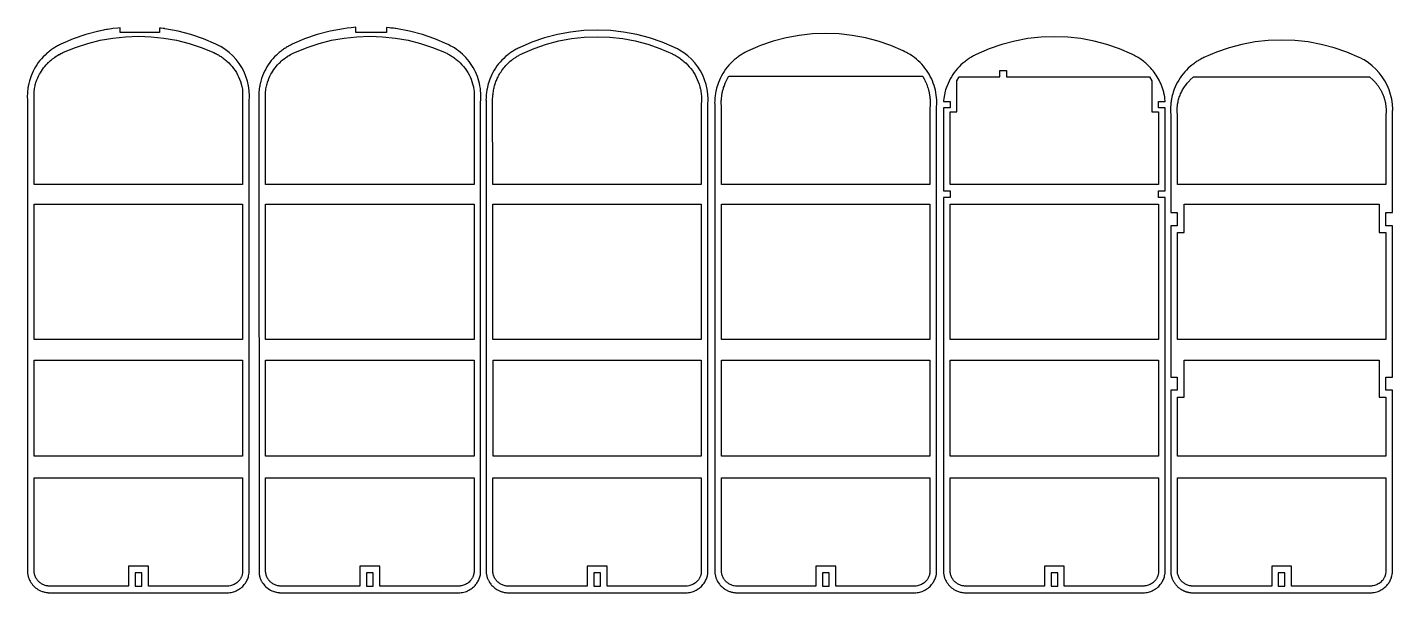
# Model space of a CAD drawing. Extents: x -538 to 492, y -361 to 472.
# Drawn here: x -125 to 492, y -361 to -106 of the extents above; entities that cross this region are included whole.
import ezdxf

# ---------------------------------------------------------------- set-up
doc = ezdxf.new("R2010")
doc.units = 0
doc.layers.get('0').update_dxf_attribs({"linetype": 'CONTINUOUS'})
doc.layers.add('SECTIONCUTEDGES', color=18, linetype='CONTINUOUS')

msp = doc.modelspace()

# ---------------------------------------------------------------- linework, layer by layer
msp.add_lwpolyline([(27.87, -358.23), (30.87, -358.23), (30.87, -352.24), (27.87, -352.24)], close=True)
at = {"layer": 'SECTIONCUTEDGES'}
for points in [[(-122.17, -358.57), (-121.68, -359), (-121.17, -359.39), (-120.63, -359.74), (-120.07, -360.06), (-119.49, -360.35), (-118.77, -360.64), (-118.45, -360.75), (-117.96, -360.9), (-117.63, -360.99), (-117.4, -361.04), (-116.95, -361.12), (-116.5, -361.19), (-116.21, -361.21), (-115.98, -361.23), (-34.48, -361.23), (-33.94, -361.18), (-33.35, -361.1), (-32.76, -360.97), (-32.18, -360.81), (-31.61, -360.62), (-31.05, -360.39), (-30.51, -360.13), (-29.98, -359.84), (-29.48, -359.52), (-28.99, -359.16), (-28.53, -358.78), (-28.09, -358.37), (-27.67, -357.93), (-27.38, -357.59), (-27.1, -357.24), (-26.84, -356.88), (-26.6, -356.5), (-26.37, -356.12), (-26.16, -355.72), (-25.97, -355.32), (-25.8, -354.9), (-25.64, -354.48), (-25.51, -354.06), (-25.39, -353.63), (-25.24, -352.95), (-25.17, -352.47), (-25.14, -352.19), (-25.14, -139.2), (-25.11, -138.45), (-25.04, -137.49), (-25.03, -136.96), (-25.03, -136.64), (-25.15, -134.41), (-25.45, -132.2), (-25.95, -130.03), (-26.63, -127.91), (-27.49, -125.85), (-28.53, -123.88), (-29.73, -122), (-31.09, -120.23), (-32.59, -118.59), (-34.23, -117.08), (-35.99, -115.72), (-38.04, -114.41), (-38.38, -114.22), (-39.39, -113.7), (-40.23, -113.29), (-45.78, -110.91), (-51.48, -108.95), (-57.3, -107.41), (-63.3, -106.3), (-63.44, -106.27), (-64.03, -106.2), (-65.07, -106.1), (-65.76, -106.03), (-65.76, -107.97), (-83.48, -107.97), (-83.48, -105.89), (-84.45, -106), (-86.72, -106.29), (-87.36, -106.37), (-88.25, -106.5), (-89.15, -106.64), (-89.59, -106.71), (-90.48, -106.87), (-90.92, -106.95), (-91.81, -107.12), (-92.92, -107.36), (-93.16, -107.41), (-98.98, -108.95), (-104.68, -110.91), (-110.21, -113.28), (-110.52, -113.43), (-110.95, -113.65), (-111.35, -113.85), (-111.77, -114.08), (-112.18, -114.31), (-112.6, -114.55), (-113, -114.8), (-113.41, -115.06), (-113.8, -115.32), (-114.2, -115.59), (-114.59, -115.86), (-114.97, -116.14), (-115.35, -116.43), (-115.73, -116.72), (-116.44, -117.31), (-116.55, -117.41), (-117.43, -118.21), (-118.24, -119.01), (-119.02, -119.86), (-119.76, -120.73), (-120.46, -121.64), (-121.12, -122.58), (-121.73, -123.55), (-122.3, -124.55), (-122.83, -125.57), (-123.3, -126.61), (-123.74, -127.67), (-124.21, -129.01), (-124.45, -129.8), (-124.64, -130.52), (-124.77, -131.07), (-124.93, -131.8), (-125.01, -132.25), (-125.06, -132.51), (-125.15, -133.05), (-125.18, -133.31), (-125.25, -133.85), (-125.31, -134.39), (-125.36, -134.92), (-125.38, -135.19), (-125.41, -135.89), (-125.43, -136.44), (-125.43, -137.16), (-125.42, -137.47), (-125.38, -137.98), (-125.35, -138.39), (-125.32, -139.1), (-125.32, -139.31), (-125.31, -352.33), (-125.28, -352.55), (-125.24, -352.86), (-125.2, -353.11), (-125.15, -353.36), (-125.1, -353.61), (-125.03, -353.86), (-124.97, -354.1), (-124.89, -354.35), (-124.81, -354.59), (-124.72, -354.83), (-124.63, -355.06), (-124.53, -355.3), (-124.42, -355.53), (-124.2, -355.96), (-124.15, -356.05), (-123.82, -356.61), (-123.45, -357.14), (-123.06, -357.64), (-122.63, -358.12)], [(-122.32, -176.68), (-122.31, -134.52), (-122.23, -133.86), (-122.14, -133.27), (-122.03, -132.69), (-121.91, -132.1), (-121.82, -131.72), (-121.67, -131.17), (-121.51, -130.62), (-121.1, -129.43), (-120.71, -128.48), (-120.35, -127.7), (-119.96, -126.93), (-119.53, -126.18), (-119.08, -125.44), (-118.59, -124.73), (-118.08, -124.03), (-117.53, -123.35), (-116.96, -122.69), (-116.36, -122.06), (-115.93, -121.63), (-115.8, -121.51), (-115.23, -120.98), (-114.88, -120.67), (-114.53, -120.38), (-114.01, -119.97), (-113.48, -119.57), (-112.94, -119.18), (-112.34, -118.78), (-112.1, -118.62), (-111.74, -118.4), (-111.13, -118.04), (-110.88, -117.9), (-110.26, -117.57), (-109.88, -117.37), (-109.39, -117.13), (-109.01, -116.96), (-103.6, -114.75), (-98.11, -112.96), (-92.5, -111.55), (-86.8, -110.54), (-81.03, -109.93), (-75.23, -109.73), (-69.43, -109.93), (-63.66, -110.54), (-57.96, -111.55), (-52.35, -112.96), (-46.86, -114.75), (-41.06, -117.13), (-40.38, -117.47), (-39.9, -117.72), (-39.49, -117.95), (-39.08, -118.19), (-38.67, -118.43), (-38.27, -118.68), (-37.88, -118.94), (-37.49, -119.2), (-37.11, -119.47), (-36.74, -119.75), (-36.37, -120.03), (-36, -120.32), (-35.6, -120.66), (-35.19, -121.01), (-34.36, -121.79), (-33.58, -122.6), (-32.85, -123.44), (-32.17, -124.31), (-31.53, -125.22), (-30.94, -126.15), (-30.4, -127.12), (-29.92, -128.1), (-29.49, -129.11), (-29.11, -130.14), (-28.78, -131.19), (-28.45, -132.53), (-28.37, -132.95), (-28.24, -133.77), (-28.13, -134.58), (-28.14, -176.69)], [(-17.08, -359), (-16.56, -359.39), (-16.03, -359.74), (-15.47, -360.06), (-14.89, -360.35), (-14.26, -360.61), (-14.09, -360.67), (-13.82, -360.76), (-13.41, -360.89), (-13.02, -360.99), (-12.8, -361.04), (-12.35, -361.12), (-11.89, -361.19), (-11.61, -361.21), (-11.38, -361.23), (70.12, -361.23), (70.66, -361.18), (71.25, -361.1), (71.84, -360.97), (72.42, -360.81), (72.99, -360.62), (73.55, -360.39), (74.09, -360.13), (74.62, -359.84), (75.12, -359.52), (75.61, -359.16), (76.08, -358.78), (76.52, -358.37), (76.93, -357.93), (77.22, -357.59), (77.5, -357.24), (77.76, -356.88), (78, -356.5), (78.23, -356.12), (78.44, -355.72), (78.63, -355.32), (78.8, -354.9), (78.96, -354.48), (79.1, -354.06), (79.21, -353.63), (79.32, -353.13), (79.39, -352.77), (79.45, -352.38), (79.46, -352.19), (79.46, -139.31), (79.48, -138.64), (79.5, -138.31), (79.56, -137.53), (79.56, -137.42), (79.58, -136.86), (79.57, -136.64), (79.54, -135.52), (79.46, -134.41), (79.33, -133.3), (79.15, -132.2), (78.92, -131.11), (78.65, -130.03), (78.33, -128.96), (77.97, -127.91), (77.56, -126.87), (77.11, -125.85), (76.61, -124.85), (76.07, -123.88), (75.49, -122.93), (74.87, -122), (74.21, -121.1), (73.52, -120.23), (72.78, -119.39), (72.01, -118.59), (71.21, -117.82), (70.37, -117.08), (69.5, -116.38), (68.61, -115.72), (67.59, -115.03), (67.27, -114.84), (66.79, -114.55), (66.05, -114.13), (64.84, -113.51), (64.36, -113.28), (58.82, -110.91), (53.13, -108.95), (47.3, -107.41), (41.16, -106.27), (40.83, -106.23), (40.07, -106.14), (38.93, -106.02), (38.32, -105.96), (36.89, -105.81), (36.89, -107.97), (23.07, -107.97), (23.07, -105.68), (21.01, -105.89), (19.15, -106.08), (17.41, -106.3), (11.44, -107.41), (5.62, -108.95), (-0.08, -110.91), (-5.76, -113.35), (-6.12, -113.53), (-6.75, -113.85), (-7.17, -114.08), (-7.58, -114.31), (-7.99, -114.55), (-8.4, -114.8), (-8.8, -115.06), (-9.2, -115.32), (-9.6, -115.59), (-9.99, -115.86), (-10.37, -116.14), (-10.75, -116.43), (-11.12, -116.72), (-11.62, -117.13), (-11.98, -117.44), (-12.83, -118.21), (-13.64, -119.01), (-14.42, -119.86), (-15.16, -120.73), (-15.86, -121.64), (-16.51, -122.58), (-17.13, -123.55), (-17.7, -124.55), (-18.22, -125.57), (-18.7, -126.61), (-19.13, -127.67), (-19.52, -128.75), (-19.74, -129.45), (-19.9, -129.98), (-20.08, -130.71), (-20.17, -131.07), (-20.33, -131.8), (-20.41, -132.25), (-20.5, -132.78), (-20.58, -133.31), (-20.65, -133.85), (-20.71, -134.39), (-20.73, -134.66), (-20.78, -135.19), (-20.81, -135.89), (-20.82, -136.16), (-20.83, -136.96), (-20.82, -137.27), (-20.79, -137.88), (-20.73, -138.69), (-20.72, -139), (-20.72, -139.31), (-20.71, -352.26), (-20.69, -352.43), (-20.66, -352.71), (-20.6, -353.11), (-20.55, -353.36), (-20.49, -353.61), (-20.43, -353.86), (-20.36, -354.1), (-20.29, -354.35), (-20.21, -354.59), (-20.12, -354.83), (-20.03, -355.06), (-19.93, -355.3), (-19.82, -355.53), (-19.69, -355.8), (-19.55, -356.05), (-19.22, -356.61), (-18.85, -357.14), (-18.45, -357.64), (-18.02, -358.12), (-17.56, -358.57)], [(-17.72, -176.68), (-17.72, -134.56), (-17.68, -134.26), (-17.6, -133.66), (-17.57, -133.46), (-17.47, -132.88), (-17.35, -132.3), (-17.21, -131.72), (-17.07, -131.17), (-16.91, -130.62), (-16.86, -130.48), (-16.49, -129.43), (-16.44, -129.27), (-16.11, -128.48), (-15.75, -127.7), (-15.36, -126.93), (-14.93, -126.18), (-14.48, -125.44), (-13.99, -124.73), (-13.48, -124.03), (-12.93, -123.35), (-12.36, -122.69), (-11.66, -121.96), (-11.2, -121.51), (-10.71, -121.05), (-10.19, -120.6), (-9.76, -120.24), (-9.23, -119.83), (-8.7, -119.44), (-8.34, -119.18), (-7.73, -118.78), (-7.5, -118.62), (-7.14, -118.4), (-6.53, -118.04), (-6.16, -117.83), (-5.53, -117.5), (-5.02, -117.25), (-4.53, -117.01), (1, -114.75), (6.49, -112.96), (12.1, -111.55), (17.81, -110.54), (23.57, -109.93), (29.37, -109.73), (35.17, -109.93), (40.94, -110.54), (46.64, -111.55), (52.25, -112.96), (57.74, -114.75), (63.15, -116.96), (63.38, -117.06), (63.79, -117.26), (64.16, -117.44), (64.49, -117.61), (64.91, -117.84), (65.32, -118.07), (65.73, -118.31), (66.13, -118.55), (66.53, -118.81), (66.92, -119.07), (67.3, -119.33), (67.68, -119.61), (68.05, -119.89), (68.42, -120.18), (68.78, -120.47), (69.05, -120.7), (69.43, -121.03), (70.24, -121.79), (71.02, -122.6), (71.75, -123.44), (72.43, -124.31), (73.07, -125.22), (73.66, -126.15), (74.2, -127.12), (74.68, -128.1), (75.12, -129.11), (75.49, -130.14), (75.82, -131.19), (76.15, -132.53), (76.26, -133.09), (76.35, -133.66), (76.38, -133.89), (76.47, -134.56), (76.47, -176.69)], [(85.91, -359.21), (86.27, -359.48), (86.65, -359.72), (87.03, -359.95), (87.35, -360.13), (87.68, -360.29), (88.01, -360.44), (88.34, -360.57), (88.68, -360.7), (89.03, -360.81), (89.37, -360.91), (89.72, -361), (90.07, -361.07), (90.42, -361.13), (90.77, -361.18), (91.31, -361.23), (172.82, -361.23), (173.36, -361.18), (173.95, -361.1), (174.54, -360.97), (175.12, -360.81), (175.69, -360.62), (176.25, -360.39), (176.79, -360.13), (177.32, -359.84), (177.83, -359.52), (178.31, -359.16), (178.78, -358.78), (179.22, -358.37), (179.63, -357.93), (179.92, -357.59), (180.2, -357.24), (180.46, -356.88), (180.7, -356.5), (180.93, -356.12), (181.14, -355.72), (181.33, -355.32), (181.5, -354.9), (181.66, -354.48), (181.8, -354.06), (181.91, -353.63), (182.03, -353.13), (182.08, -352.83), (182.15, -352.4), (182.16, -352.19), (182.16, -140.7), (182.19, -139.95), (182.26, -138.99), (182.27, -138.46), (182.27, -138.13), (182.16, -135.91), (181.85, -133.7), (181.35, -131.53), (180.67, -129.41), (179.81, -127.35), (178.77, -125.38), (177.57, -123.5), (176.22, -121.73), (174.71, -120.09), (173.07, -118.58), (171.31, -117.22), (169.39, -115.99), (168.92, -115.72), (168.35, -115.42), (167.32, -114.91), (167.06, -114.78), (161.52, -112.41), (155.83, -110.45), (150, -108.91), (144.08, -107.81), (138.09, -107.14), (132.07, -106.92), (126.05, -107.14), (120.07, -107.81), (114.15, -108.91), (108.32, -110.45), (102.62, -112.41), (96.82, -114.91), (96.41, -115.12), (95.95, -115.35), (95.53, -115.58), (95.12, -115.81), (94.71, -116.05), (94.3, -116.3), (93.9, -116.56), (93.5, -116.82), (93.1, -117.08), (92.71, -117.36), (92.33, -117.64), (91.95, -117.93), (91.58, -118.22), (90.9, -118.78), (90.75, -118.91), (89.87, -119.71), (89.06, -120.51), (88.28, -121.36), (87.54, -122.23), (86.84, -123.14), (86.19, -124.08), (85.57, -125.05), (85, -126.05), (84.48, -127.06), (84, -128.11), (83.57, -129.17), (83.09, -130.51), (82.86, -131.3), (82.66, -132.02), (82.49, -132.75), (82.34, -133.48), (82.24, -134.01), (82.2, -134.28), (82.12, -134.81), (82.05, -135.35), (81.99, -135.89), (81.97, -136.15), (81.92, -136.69), (81.91, -136.97), (81.88, -137.66), (81.87, -138.46), (81.88, -138.66), (81.9, -139.28), (81.96, -139.99), (81.98, -140.7), (81.99, -352.26), (82.02, -352.57), (82.07, -352.89), (82.12, -353.21), (82.19, -353.52), (82.26, -353.84), (82.35, -354.15), (82.45, -354.45), (82.55, -354.76), (82.67, -355.05), (82.8, -355.35), (82.94, -355.64), (83.08, -355.93), (83.24, -356.21), (83.47, -356.59), (83.73, -356.96), (83.99, -357.32), (84.28, -357.67), (84.58, -358.01), (84.89, -358.33), (85.22, -358.64), (85.56, -358.93)], [(84.98, -176.68), (84.86, -138.25), (84.87, -137.84), (84.91, -137.29), (84.99, -136.29), (85.04, -135.88), (85.11, -135.3), (85.2, -134.72), (85.3, -134.14), (85.42, -133.56), (85.55, -132.98), (85.62, -132.7), (85.75, -132.19), (85.89, -131.69), (86.04, -131.2), (86.21, -130.71), (86.39, -130.22), (86.57, -129.73), (86.77, -129.25), (86.98, -128.78), (87.21, -128.31), (87.44, -127.84), (87.68, -127.38), (87.93, -126.93), (88.29, -126.33), (88.67, -125.74), (89.07, -125.16), (89.48, -124.59), (89.92, -124.04), (90.37, -123.5), (90.83, -122.97), (91.32, -122.46), (91.81, -121.97), (92.33, -121.49), (92.86, -121.03), (93.4, -120.58), (93.71, -120.34), (94.03, -120.1), (94.35, -119.87), (94.67, -119.64), (95, -119.41), (95.33, -119.19), (95.66, -118.98), (96, -118.77), (96.34, -118.57), (96.68, -118.37), (97.03, -118.18), (97.76, -117.79), (98.3, -117.53), (103.71, -115.21), (109.19, -113.32), (114.8, -111.84), (120.51, -110.78), (126.27, -110.14), (132.07, -109.92), (137.87, -110.14), (143.64, -110.78), (149.34, -111.84), (154.96, -113.32), (160.44, -115.21), (166.17, -117.68), (166.65, -117.93), (166.99, -118.1), (167.4, -118.34), (167.82, -118.57), (168.22, -118.82), (168.63, -119.08), (169.02, -119.34), (169.42, -119.61), (169.8, -119.89), (170.19, -120.17), (170.56, -120.46), (170.93, -120.76), (171.3, -121.07), (172.02, -121.71), (172.13, -121.81), (172.94, -122.62), (173.72, -123.47), (174.45, -124.35), (175.13, -125.27), (175.77, -126.22), (176.36, -127.21), (176.9, -128.22), (177.38, -129.26), (177.82, -130.32), (178.19, -131.41), (178.52, -132.51), (178.78, -133.62), (178.91, -134.24), (179.02, -134.89), (179.09, -135.38), (179.16, -136.04), (179.22, -136.68), (179.26, -137.37), (179.28, -137.79), (179.28, -138.43), (179.27, -139), (179.18, -140.47), (179.17, -140.81), (179.17, -176.68)], [(189.98, -359.72), (190.37, -359.95), (190.69, -360.13), (190.85, -360.21), (191.18, -360.36), (191.51, -360.51), (191.85, -360.64), (192.19, -360.76), (192.53, -360.86), (192.88, -360.96), (193.23, -361.04), (193.58, -361.1), (193.93, -361.16), (194.29, -361.2), (194.66, -361.23), (276.16, -361.23), (276.69, -361.18), (277.29, -361.1), (277.88, -360.97), (278.46, -360.81), (279.03, -360.62), (279.58, -360.39), (280.13, -360.13), (280.65, -359.84), (281.16, -359.52), (281.65, -359.16), (282.11, -358.78), (282.55, -358.37), (282.97, -357.93), (283.26, -357.59), (283.53, -357.24), (283.79, -356.88), (284.04, -356.5), (284.26, -356.12), (284.47, -355.72), (284.66, -355.32), (284.84, -354.9), (284.99, -354.48), (285.13, -354.06), (285.25, -353.63), (285.4, -352.89), (285.44, -352.65), (285.5, -352.19), (285.5, -142.19), (285.52, -141.53), (285.59, -140.53), (285.61, -139.97), (285.61, -139.63), (285.57, -138.52), (285.49, -137.41), (285.36, -136.3), (285.18, -135.2), (284.96, -134.11), (284.69, -133.03), (284.37, -131.96), (284.01, -130.91), (283.6, -129.87), (283.14, -128.85), (282.65, -127.85), (282.11, -126.88), (281.53, -125.93), (280.91, -125), (280.25, -124.1), (279.55, -123.23), (278.82, -122.39), (278.05, -121.59), (277.24, -120.82), (276.41, -120.08), (275.54, -119.38), (274.64, -118.72), (273.58, -118.01), (272.43, -117.31), (271.95, -117.05), (271.23, -116.69), (270.39, -116.28), (264.86, -113.91), (259.16, -111.95), (253.34, -110.41), (247.41, -109.31), (241.43, -108.64), (235.41, -108.42), (229.39, -108.64), (223.4, -109.31), (217.48, -110.41), (211.65, -111.95), (205.96, -113.91), (200.08, -116.44), (199.4, -116.79), (198.87, -117.08), (198.45, -117.31), (198.04, -117.55), (197.63, -117.8), (197.23, -118.05), (196.83, -118.32), (196.44, -118.58), (196.05, -118.86), (195.66, -119.14), (195.28, -119.43), (194.91, -119.72), (194.44, -120.1), (194.09, -120.41), (193.21, -121.2), (192.39, -122.01), (191.62, -122.86), (190.88, -123.73), (190.18, -124.64), (189.52, -125.58), (188.91, -126.55), (188.34, -127.54), (187.81, -128.56), (187.33, -129.61), (186.9, -130.67), (186.46, -131.92), (186.19, -132.8), (186.09, -133.16), (185.91, -133.89), (185.75, -134.62), (185.62, -135.25), (185.53, -135.78), (185.45, -136.31), (185.38, -136.85), (185.32, -137.38), (185.28, -137.92), (185.23, -138.61), (185.22, -139.02), (185.21, -139.72), (185.22, -140.37), (185.25, -140.98), (185.3, -141.69), (185.32, -142.31), (185.32, -352.19), (185.34, -352.39), (185.36, -352.57), (185.4, -352.89), (185.46, -353.21), (185.52, -353.52), (185.6, -353.84), (185.68, -354.15), (185.78, -354.45), (185.89, -354.76), (186, -355.05), (186.13, -355.35), (186.27, -355.64), (186.42, -355.93), (186.57, -356.21), (186.81, -356.59), (187.06, -356.96), (187.33, -357.32), (187.61, -357.67), (187.91, -358.01), (188.22, -358.33), (188.55, -358.64), (188.89, -358.93), (189.24, -359.21), (189.61, -359.48)], [(293.9, -360.06), (294.48, -360.35), (295.42, -360.72), (295.74, -360.82), (296.18, -360.95), (296.57, -361.04), (296.91, -361.1), (297.36, -361.17), (297.48, -361.19), (297.93, -361.23), (297.99, -361.23), (379.49, -361.23), (380.03, -361.18), (380.62, -361.1), (381.21, -360.97), (381.79, -360.81), (382.36, -360.62), (382.92, -360.39), (383.46, -360.13), (383.99, -359.84), (384.49, -359.52), (384.98, -359.16), (385.44, -358.78), (385.88, -358.37), (386.3, -357.93), (386.59, -357.59), (386.87, -357.24), (387.13, -356.88), (387.37, -356.5), (387.6, -356.12), (387.81, -355.72), (388, -355.32), (388.17, -354.9), (388.33, -354.48), (388.47, -354.06), (388.58, -353.63), (388.74, -352.89), (388.79, -352.59), (388.83, -352.26), (388.83, -352.19), (388.83, -182.65), (385.83, -182.65), (385.83, -179.65), (388.83, -179.65), (388.84, -142.15), (385.83, -142.15), (385.83, -139.15), (388.84, -139.15), (388.8, -138.87), (388.72, -138.02), (388.67, -137.59), (388.6, -137.1), (388.51, -136.58), (388.48, -136.41), (388.37, -135.9), (388.26, -135.39), (388.14, -134.94), (388.02, -134.51), (387.9, -134.07), (387.76, -133.63), (387.62, -133.2), (387.47, -132.77), (387.32, -132.34), (387.16, -131.92), (386.99, -131.5), (386.81, -131.08), (386.62, -130.66), (386.43, -130.25), (386.07, -129.51), (385.67, -128.78), (385.26, -128.06), (384.82, -127.36), (384.36, -126.67), (383.88, -126), (383.37, -125.34), (382.85, -124.7), (382.3, -124.08), (381.74, -123.48), (381.15, -122.89), (380.55, -122.33), (380.08, -121.91), (379.6, -121.51), (379.11, -121.11), (378.61, -120.73), (378.11, -120.36), (377.59, -120), (377.07, -119.65), (376.54, -119.31), (376, -118.99), (375.73, -118.83), (375.18, -118.52), (374.62, -118.22), (373.73, -117.78), (368.19, -115.41), (362.5, -113.45), (356.67, -111.91), (350.75, -110.81), (344.76, -110.14), (338.74, -109.92), (332.72, -110.14), (326.74, -110.81), (320.81, -111.91), (314.99, -113.45), (309.29, -115.41), (303.46, -117.92), (303.02, -118.14), (302.62, -118.35), (302.2, -118.58), (301.79, -118.81), (301.38, -119.05), (300.97, -119.3), (300.57, -119.55), (300.17, -119.81), (299.77, -120.08), (299.38, -120.36), (299, -120.64), (298.62, -120.93), (298.24, -121.22), (297.85, -121.54), (297.39, -121.93), (296.54, -122.7), (295.73, -123.51), (294.95, -124.36), (294.21, -125.23), (293.51, -126.14), (292.86, -127.08), (292.24, -128.05), (291.67, -129.04), (291.15, -130.06), (290.67, -131.1), (290.23, -132.17), (289.85, -133.25), (289.61, -134), (289.44, -134.6), (289.26, -135.29), (289.22, -135.47), (289.06, -136.17), (288.93, -136.9), (288.89, -137.13), (288.78, -137.93), (288.69, -138.79), (288.65, -139.15), (291.65, -139.15), (291.65, -142.15), (288.65, -142.15), (288.65, -179.65), (291.65, -179.65), (291.65, -182.65), (288.65, -182.65), (288.66, -352.26), (288.69, -352.55), (288.73, -352.86), (288.77, -353.11), (288.82, -353.36), (288.87, -353.61), (288.94, -353.86), (289, -354.1), (289.08, -354.35), (289.16, -354.59), (289.25, -354.83), (289.34, -355.06), (289.44, -355.3), (289.55, -355.53), (289.81, -356.04), (290.15, -356.61), (290.52, -357.14), (290.92, -357.64), (291.35, -358.12), (291.8, -358.57), (292.29, -359), (292.81, -359.39), (293.34, -359.74)], [(396.07, -359.75), (396.24, -359.86), (396.42, -359.96), (396.6, -360.06), (396.79, -360.16), (396.97, -360.25), (397.16, -360.34), (397.35, -360.42), (397.54, -360.5), (397.73, -360.58), (397.92, -360.65), (398.12, -360.72), (398.31, -360.79), (398.5, -360.84), (398.7, -360.9), (398.9, -360.95), (399.09, -361), (399.29, -361.04), (399.49, -361.08), (399.69, -361.12), (399.89, -361.15), (400.09, -361.18), (400.3, -361.2), (400.64, -361.23), (482.19, -361.23), (482.73, -361.18), (483.32, -361.1), (483.91, -360.97), (484.49, -360.81), (485.06, -360.62), (485.62, -360.39), (486.16, -360.13), (486.69, -359.84), (487.19, -359.52), (487.68, -359.16), (488.14, -358.78), (488.59, -358.37), (489, -357.93), (489.29, -357.59), (489.57, -357.24), (489.83, -356.88), (490.07, -356.5), (490.3, -356.12), (490.51, -355.72), (490.7, -355.32), (490.87, -354.9), (491.03, -354.48), (491.17, -354.06), (491.28, -353.63), (491.41, -353.07), (491.48, -352.65), (491.53, -352.28), (491.53, -352.19), (491.53, -269.75), (488.57, -269.75), (488.57, -263.76), (491.53, -263.76), (491.53, -195.4), (488.57, -195.4), (488.57, -189.4), (491.53, -189.4), (491.53, -145.2), (491.54, -144.98), (491.58, -144.24), (491.63, -143.49), (491.64, -142.96), (491.64, -142.63), (491.53, -140.41), (491.22, -138.2), (490.72, -136.03), (490.04, -133.9), (489.18, -131.85), (488.14, -129.88), (486.94, -128), (485.59, -126.23), (484.08, -124.59), (482.44, -123.08), (480.68, -121.71), (478.68, -120.43), (478.29, -120.22), (477.28, -119.69), (476.43, -119.28), (470.89, -116.91), (465.2, -114.95), (459.37, -113.41), (453.45, -112.31), (447.46, -111.64), (441.44, -111.42), (435.42, -111.64), (429.44, -112.31), (423.51, -113.41), (417.69, -114.95), (411.99, -116.91), (406.23, -119.39), (405.83, -119.58), (405.38, -119.82), (404.9, -120.08), (404.49, -120.31), (404.08, -120.55), (403.67, -120.8), (403.27, -121.05), (402.87, -121.31), (402.47, -121.58), (402.08, -121.86), (401.7, -122.14), (401.32, -122.43), (400.94, -122.72), (400.28, -123.27), (400.17, -123.36), (399.24, -124.2), (398.43, -125.01), (397.65, -125.85), (396.91, -126.73), (396.21, -127.64), (395.56, -128.58), (394.94, -129.55), (394.37, -130.54), (393.85, -131.56), (393.37, -132.6), (392.93, -133.67), (392.46, -135.01), (392.22, -135.8), (392.03, -136.52), (391.86, -137.25), (391.71, -137.98), (391.66, -138.25), (391.57, -138.78), (391.49, -139.31), (391.42, -139.85), (391.36, -140.38), (391.31, -140.92), (391.27, -141.61), (391.26, -141.88), (391.24, -142.58), (391.24, -142.96), (391.26, -143.47), (391.27, -143.77), (391.3, -144.18), (391.34, -144.9), (391.35, -145.3), (391.35, -189.4), (394.31, -189.4), (394.31, -195.4), (391.35, -195.4), (391.35, -263.76), (394.31, -263.76), (394.31, -269.75), (391.35, -269.75), (391.36, -352.3), (391.38, -352.51), (391.44, -352.92), (391.5, -353.27), (391.58, -353.62), (391.66, -353.96), (391.76, -354.3), (391.88, -354.64), (392, -354.97), (392.14, -355.29), (392.29, -355.61), (392.45, -355.93), (392.62, -356.23), (392.81, -356.54), (393.01, -356.84), (393.22, -357.14), (393.45, -357.43), (393.68, -357.72), (393.93, -357.99), (394.18, -358.26), (394.44, -358.51), (394.72, -358.76), (395, -359), (395.29, -359.22), (395.59, -359.44), (395.89, -359.64)], [(188.32, -176.68), (188.32, -142.22), (188.31, -141.92), (188.26, -141.22), (188.23, -140.82), (188.21, -140.52), (188.2, -139.92), (188.2, -139.48), (188.21, -139.05), (188.22, -138.84), (188.24, -138.4), (188.27, -137.97), (188.31, -137.54), (188.39, -136.92), (188.44, -136.52), (188.51, -136.11), (188.58, -135.71), (188.66, -135.31), (188.74, -134.91), (188.83, -134.52), (188.93, -134.12), (189.04, -133.73), (189.15, -133.33), (189.27, -132.95), (189.47, -132.36), (189.61, -131.96), (189.76, -131.56), (189.84, -131.36), (190, -130.97), (190.17, -130.58), (190.42, -130.04), (190.57, -129.74), (190.87, -129.15), (191.19, -128.57), (191.52, -127.97), (191.57, -127.89), (191.63, -127.83), (191.66, -127.81), (191.68, -127.8), (279.15, -127.81), (279.17, -127.82), (279.23, -127.87), (279.28, -127.95), (279.84, -128.95), (280.14, -129.52), (280.42, -130.1), (280.61, -130.51), (280.73, -130.77), (280.95, -131.31), (281.06, -131.57), (281.26, -132.12), (281.45, -132.66), (281.54, -132.94), (281.71, -133.49), (281.79, -133.79), (281.87, -134.1), (281.95, -134.4), (282.03, -134.71), (282.09, -135.01), (282.16, -135.32), (282.22, -135.63), (282.28, -135.94), (282.33, -136.25), (282.38, -136.56), (282.42, -136.87), (282.46, -137.18), (282.51, -137.64), (282.55, -138.09), (282.58, -138.55), (282.59, -138.78), (282.61, -139.23), (282.62, -139.69), (282.61, -140.22), (282.59, -140.81), (282.54, -141.41), (282.52, -141.81), (282.5, -142.31), (282.5, -176.68)], [(291.65, -176.68), (291.65, -143.82), (294.65, -143.82), (294.65, -129.86), (295.76, -128.13), (314.12, -128.13), (314.12, -125.13), (317.12, -125.13), (317.12, -128.13), (381.72, -128.13), (382.83, -129.86), (382.83, -143.82), (385.84, -143.82), (385.84, -176.69)], [(394.35, -176.68), (394.35, -145.31), (394.33, -144.75), (394.31, -144.47), (394.28, -144.2), (394.25, -143.74), (394.23, -143.27), (394.24, -142.58), (394.27, -141.94), (394.29, -141.69), (394.32, -141.33), (394.37, -140.88), (394.43, -140.43), (394.51, -139.98), (394.55, -139.76), (394.64, -139.32), (394.74, -138.87), (394.87, -138.35), (395.02, -137.83), (395.19, -137.32), (395.37, -136.81), (395.56, -136.31), (395.77, -135.81), (395.99, -135.34), (396.22, -134.87), (396.46, -134.41), (396.71, -133.95), (396.97, -133.51), (397.25, -133.06), (397.53, -132.63), (397.83, -132.2), (398.14, -131.78), (398.45, -131.37), (398.78, -130.96), (399.16, -130.53), (399.48, -130.17), (399.75, -129.88), (399.99, -129.64), (401.66, -128.13), (481.23, -128.13), (482.89, -129.63), (483.33, -130.09), (483.53, -130.31), (483.73, -130.53), (483.92, -130.75), (484.11, -130.97), (484.3, -131.2), (484.48, -131.43), (484.66, -131.67), (484.84, -131.9), (485.02, -132.14), (485.19, -132.38), (485.35, -132.63), (485.52, -132.87), (485.67, -133.12), (485.83, -133.37), (485.98, -133.62), (486.13, -133.88), (486.27, -134.13), (486.42, -134.39), (486.55, -134.65), (486.69, -134.91), (486.81, -135.18), (486.94, -135.45), (487.06, -135.71), (487.18, -135.98), (487.29, -136.24), (487.39, -136.5), (487.49, -136.76), (487.59, -137.02), (487.68, -137.29), (487.77, -137.55), (487.85, -137.82), (487.93, -138.09), (488.01, -138.36), (488.08, -138.63), (488.15, -138.9), (488.21, -139.17), (488.27, -139.44), (488.32, -139.71), (488.37, -139.99), (488.42, -140.26), (488.46, -140.54), (488.5, -140.81), (488.54, -141.09), (488.57, -141.37), (488.59, -141.65), (488.61, -141.92), (488.63, -142.2), (488.65, -142.63), (488.65, -143.17), (488.63, -143.87), (488.54, -145.23), (488.54, -176.68)], [(-122.32, -246.85), (-122.32, -185.62), (-28.14, -185.61), (-28.14, -246.86)], [(-17.72, -246.85), (-17.72, -185.61), (76.47, -185.61), (76.47, -246.86)], [(84.98, -246.85), (84.98, -185.61), (179.17, -185.61), (179.17, -246.85)], [(188.32, -246.85), (188.32, -185.61), (282.5, -185.61), (282.5, -246.85)], [(291.65, -246.85), (291.65, -185.61), (385.83, -185.61), (385.83, -246.85)], [(394.35, -246.85), (394.35, -198.47), (397.35, -198.47), (397.35, -185.61), (485.54, -185.61), (485.54, -198.47), (488.54, -198.47), (488.54, -246.85)], [(-122.32, -299.57), (-122.32, -256.11), (-28.14, -256.11), (-28.14, -299.58)], [(-17.72, -299.58), (-17.72, -256.11), (76.47, -256.11), (76.46, -299.58)], [(85.04, -299.58), (85.04, -256.11), (179.17, -256.11), (179.17, -299.58)], [(188.32, -299.58), (188.32, -256.11), (282.5, -256.11), (282.5, -299.58)], [(291.65, -299.58), (291.65, -256.11), (385.83, -256.11), (385.83, -299.58)], [(394.35, -299.58), (394.35, -272.82), (397.35, -272.82), (397.35, -256.11), (485.54, -256.11), (485.54, -272.82), (488.53, -272.82), (488.53, -299.58)], [(-119.94, -356.53), (-120.22, -356.28), (-120.49, -356), (-120.74, -355.71), (-120.98, -355.41), (-121.19, -355.1), (-121.4, -354.77), (-121.58, -354.44), (-121.75, -354.09), (-121.89, -353.74), (-122.02, -353.37), (-122.13, -353.01), (-122.22, -352.63), (-122.29, -352.22), (-122.32, -351.98), (-122.32, -309.26), (-28.14, -309.26), (-28.14, -351.97), (-28.16, -352.16), (-28.19, -352.41), (-28.22, -352.58), (-28.27, -352.83), (-28.32, -353.07), (-28.39, -353.32), (-28.47, -353.56), (-28.55, -353.8), (-28.65, -354.03), (-28.75, -354.26), (-28.87, -354.49), (-28.99, -354.71), (-29.12, -354.93), (-29.26, -355.14), (-29.4, -355.35), (-29.7, -355.73), (-30.03, -356.08), (-30.37, -356.42), (-30.74, -356.73), (-31.13, -357.02), (-31.54, -357.27), (-31.97, -357.5), (-32.41, -357.7), (-32.86, -357.87), (-33.32, -358.01), (-33.79, -358.12), (-34.4, -358.21), (-34.58, -358.23), (-34.67, -358.23), (-70.73, -358.23), (-70.73, -349.24), (-79.73, -349.24), (-79.73, -358.23), (-115.95, -358.22), (-116.13, -358.2), (-116.54, -358.15), (-116.92, -358.07), (-117.29, -357.98), (-117.65, -357.86), (-118, -357.73), (-118.35, -357.57), (-118.69, -357.4), (-119.02, -357.21), (-119.34, -357), (-119.65, -356.78)], [(-15.04, -356.78), (-15.34, -356.53), (-15.62, -356.28), (-15.88, -356), (-16.14, -355.71), (-16.37, -355.41), (-16.59, -355.1), (-16.79, -354.77), (-16.98, -354.44), (-17.15, -354.09), (-17.29, -353.74), (-17.42, -353.37), (-17.53, -353.01), (-17.62, -352.63), (-17.7, -352.16), (-17.72, -351.96), (-17.72, -309.26), (76.46, -309.26), (76.46, -351.97), (76.45, -352.08), (76.43, -352.27), (76.38, -352.58), (76.34, -352.83), (76.28, -353.07), (76.21, -353.32), (76.13, -353.56), (76.05, -353.8), (75.95, -354.03), (75.85, -354.26), (75.74, -354.49), (75.61, -354.71), (75.48, -354.93), (75.35, -355.14), (75.2, -355.35), (74.9, -355.73), (74.58, -356.08), (74.23, -356.42), (73.86, -356.73), (73.47, -357.02), (73.06, -357.27), (72.63, -357.5), (72.19, -357.7), (71.74, -357.87), (71.28, -358.01), (70.81, -358.12), (70.31, -358.2), (70.11, -358.22), (69.94, -358.23), (33.87, -358.23), (33.87, -349.24), (24.88, -349.24), (24.88, -358.23), (-11.26, -358.23), (-11.57, -358.2), (-11.94, -358.15), (-12.32, -358.07), (-12.68, -357.98), (-13.05, -357.86), (-13.4, -357.73), (-13.75, -357.57), (-14.09, -357.4), (-14.42, -357.21), (-14.74, -357)], [(87.66, -356.78), (87.36, -356.53), (87.08, -356.28), (86.82, -356), (86.56, -355.71), (86.33, -355.41), (86.11, -355.1), (85.91, -354.77), (85.72, -354.44), (85.56, -354.09), (85.41, -353.74), (85.28, -353.37), (85.17, -353.01), (85.09, -352.63), (85, -352.14), (84.99, -351.99), (84.98, -309.26), (179.17, -309.26), (179.15, -352.13), (179.12, -352.39), (179.09, -352.58), (179.04, -352.83), (178.98, -353.08), (178.91, -353.32), (178.83, -353.56), (178.75, -353.8), (178.65, -354.03), (178.55, -354.27), (178.43, -354.49), (178.31, -354.71), (178.18, -354.93), (178.04, -355.14), (177.9, -355.35), (177.6, -355.73), (177.27, -356.09), (176.93, -356.42), (176.56, -356.73), (176.17, -357.02), (175.76, -357.27), (175.33, -357.5), (174.89, -357.7), (174.44, -357.87), (173.98, -358.01), (173.51, -358.12), (172.86, -358.22), (172.64, -358.23), (136.57, -358.23), (136.57, -349.24), (127.58, -349.24), (127.58, -358.23), (91.5, -358.23), (91.19, -358.21), (90.76, -358.15), (90.39, -358.07), (90.02, -357.98), (89.65, -357.86), (89.3, -357.73), (88.95, -357.57), (88.61, -357.4), (88.28, -357.21), (87.96, -357)], [(191.3, -357), (190.99, -356.78), (190.7, -356.53), (190.42, -356.28), (190.15, -356), (189.9, -355.71), (189.66, -355.41), (189.44, -355.1), (189.24, -354.77), (189.06, -354.43), (188.89, -354.09), (188.74, -353.74), (188.61, -353.37), (188.51, -353.01), (188.42, -352.63), (188.35, -352.22), (188.32, -351.96), (188.32, -309.26), (282.5, -309.26), (282.49, -352.06), (282.46, -352.34), (282.44, -352.44), (282.37, -352.83), (282.31, -353.07), (282.25, -353.32), (282.17, -353.56), (282.08, -353.8), (281.99, -354.03), (281.88, -354.26), (281.77, -354.49), (281.65, -354.71), (281.52, -354.93), (281.38, -355.14), (281.23, -355.35), (280.93, -355.73), (280.61, -356.08), (280.26, -356.42), (279.89, -356.73), (279.5, -357.02), (279.09, -357.27), (278.67, -357.5), (278.23, -357.7), (277.78, -357.87), (277.31, -358.01), (276.84, -358.12), (276.28, -358.21), (276.03, -358.23), (239.91, -358.23), (239.91, -349.24), (230.91, -349.24), (230.91, -358.23), (194.77, -358.23), (194.57, -358.21), (194.09, -358.15), (193.72, -358.07), (193.35, -357.98), (192.99, -357.86), (192.63, -357.73), (192.28, -357.57), (191.95, -357.4), (191.62, -357.21)], [(295.28, -357.4), (294.95, -357.21), (294.63, -357), (294.33, -356.78), (294.03, -356.53), (293.75, -356.28), (293.48, -356), (293.23, -355.71), (293, -355.41), (292.78, -355.1), (292.57, -354.77), (292.39, -354.44), (292.22, -354.09), (292.08, -353.74), (291.95, -353.37), (291.84, -353.01), (291.75, -352.63), (291.67, -352.12), (291.65, -351.96), (291.65, -309.26), (385.83, -309.26), (385.83, -352.06), (385.81, -352.24), (385.77, -352.5), (385.71, -352.83), (385.65, -353.07), (385.58, -353.32), (385.5, -353.56), (385.42, -353.8), (385.32, -354.03), (385.22, -354.26), (385.1, -354.49), (384.98, -354.71), (384.85, -354.93), (384.71, -355.14), (384.57, -355.35), (384.27, -355.73), (383.94, -356.08), (383.6, -356.42), (383.23, -356.73), (382.84, -357.02), (382.43, -357.27), (382, -357.5), (381.56, -357.7), (381.11, -357.87), (380.65, -358.01), (380.18, -358.12), (379.66, -358.2), (379.38, -358.23), (379.31, -358.23), (343.24, -358.23), (343.24, -349.24), (334.24, -349.24), (334.24, -358.23), (298.11, -358.23), (297.82, -358.2), (297.43, -358.15), (297.05, -358.07), (296.69, -357.98), (296.32, -357.86), (295.97, -357.73), (295.62, -357.57)], [(395.93, -355.71), (395.7, -355.41), (395.48, -355.1), (395.27, -354.77), (395.09, -354.44), (394.92, -354.09), (394.78, -353.74), (394.65, -353.37), (394.54, -353.01), (394.45, -352.63), (394.37, -352.16), (394.36, -352.07), (394.35, -351.96), (394.35, -309.26), (488.53, -309.26), (488.53, -351.99), (488.45, -352.58), (488.41, -352.83), (488.35, -353.07), (488.28, -353.32), (488.2, -353.56), (488.12, -353.8), (488.02, -354.03), (487.92, -354.26), (487.8, -354.49), (487.68, -354.71), (487.55, -354.93), (487.42, -355.14), (487.27, -355.35), (486.97, -355.73), (486.64, -356.08), (486.3, -356.42), (485.93, -356.73), (485.54, -357.02), (485.13, -357.27), (484.7, -357.5), (484.26, -357.7), (483.81, -357.87), (483.35, -358.01), (482.88, -358.12), (482.4, -358.2), (482.05, -358.23), (445.94, -358.23), (445.94, -349.24), (436.95, -349.24), (436.95, -358.23), (400.78, -358.23), (400.5, -358.2), (400.13, -358.15), (399.75, -358.07), (399.39, -357.98), (399.02, -357.86), (398.67, -357.73), (398.32, -357.57), (397.98, -357.4), (397.65, -357.21), (397.33, -357), (397.03, -356.78), (396.73, -356.53), (396.45, -356.28), (396.18, -356)], [(-76.73, -358.23), (-73.73, -358.23), (-73.73, -352.24), (-76.73, -352.24)], [(130.57, -358.23), (133.57, -358.23), (133.57, -352.24), (130.57, -352.24)], [(233.91, -358.23), (236.91, -358.23), (236.91, -352.24), (233.91, -352.24)], [(337.24, -358.23), (340.24, -358.23), (340.24, -352.24), (337.24, -352.24)], [(439.94, -358.23), (442.94, -358.23), (442.94, -352.24), (439.94, -352.24)]]:
    msp.add_lwpolyline(points, close=True, dxfattribs=at)

doc.saveas('drawing.dxf')
